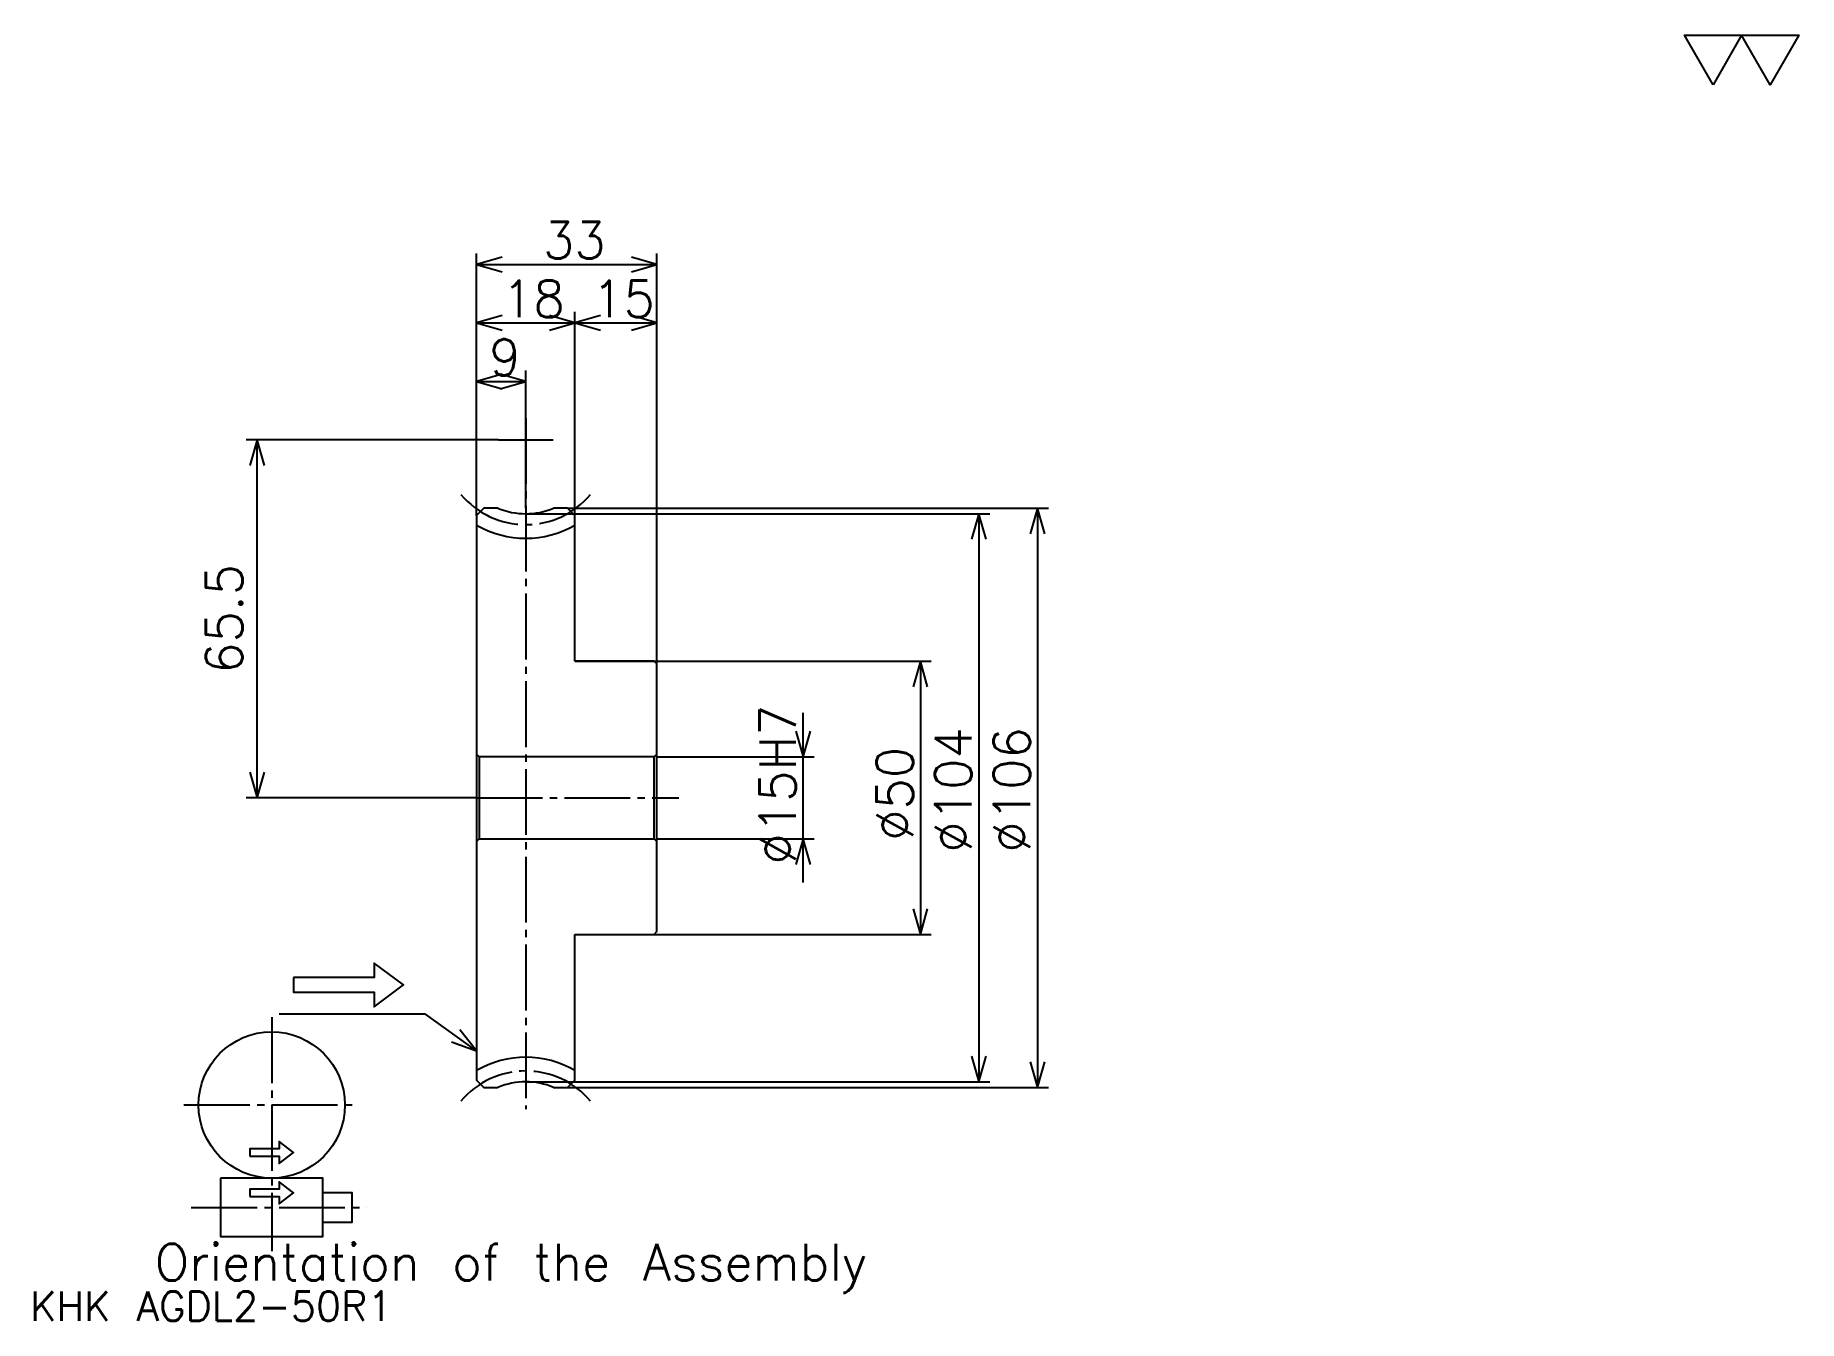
# Model space of a CAD drawing. Extents: x 14 to 337, y 15 to 250.
import ezdxf

# ---------------------------------------------------------------- set-up
doc = ezdxf.new("R2010")
doc.units = 0
doc.linetypes.add('DASHDOT', pattern=[16.064517, 12.048387, -1.33871, 1.33871, -1.33871])
doc.layers.get('0').update_dxf_attribs({"linetype": 'CONTINUOUS'})
doc.layers.add('DASHDOT', color=6, linetype='DASHDOT')
doc.styles.add('KANJI', font='TXT', dxfattribs={"bigfont": 'BIGFONT'})

msp = doc.modelspace()

# ---------------------------------------------------------------- linework, layer by layer
at = {"color": 5}
for p, q in [((95.048393, 163.443558), (95.048393, 210.080658)), ((128.048401, 163.443558), (128.048401, 210.080658)), ((95.048393, 208.072586), (128.048401, 208.072586)), ((95.048393, 197.362915), (113.048393, 197.362915)), ((113.048393, 163.443558), (113.048393, 199.370972)), ((113.048393, 197.362915), (128.048401, 197.362915)), ((104.048393, 163.443558), (104.048393, 188.661301)), ((95.048393, 186.653229), (104.048393, 186.653229)), ((99.064522, 175.943558), (52.87904, 175.943558)), ((54.887104, 110.443558), (54.887104, 175.943558)), ((95.048393, 162.104843), (95.048393, 163.443558)), ((104.048393, 162.443558), (128.048401, 162.443558)), ((111.709686, 163.443558), (128.048401, 163.443558)), ((113.048393, 162.104843), (113.048393, 163.443558)), ((128.048401, 163.443558), (199.669357, 163.443558)), ((128.048401, 134.943558), (128.048401, 163.443558)), ((128.048401, 162.443558), (188.959686, 162.443558)), ((186.95163, 162.443558), (186.95163, 58.443558)), ((197.661285, 163.443558), (197.661285, 57.443558)), ((113.048393, 135.443558), (128.048401, 135.443558)), ((128.048401, 135.443558), (178.25, 135.443558)), ((176.241943, 135.443558), (176.241943, 85.443558)), ((154.822586, 94.911301), (154.822586, 125.975815)), ((128.048401, 117.943558), (156.830658, 117.943558)), ((95.048393, 110.443558), (52.87904, 110.443558)), ((128.048401, 102.943558), (156.830658, 102.943558)), ((113.048393, 85.443558), (128.048401, 85.443558)), ((128.048401, 85.443558), (178.25, 85.443558)), ((104.048393, 58.443558), (128.048401, 58.443558)), ((128.048401, 58.443558), (188.959686, 58.443558)), ((111.709686, 57.443558), (128.048401, 57.443558)), ((128.048401, 57.443558), (199.669357, 57.443558))]:
    msp.add_line(p, q, dxfattribs=at)
at = {"color": 4}
for p, q in [((128.048401, 118.443558), (127.548393, 117.943558)), ((95.048393, 102.443558), (95.548393, 102.943558)), ((128.048401, 102.443558), (127.548393, 102.943558))]:
    msp.add_line(p, q, dxfattribs=at)
at = {"color": 7}
msp.add_lwpolyline([(321.290314, 240.967743), (316.069336, 250.017426), (336.953217, 250.017426), (331.732239, 240.967743), (326.511292, 250.017426), (321.290314, 240.967743)], dxfattribs=at)
at = {"color": 5}
for points in [[(99.733879, 209.411285), (95.048393, 208.072586), (99.733879, 206.733887)], [(123.362907, 206.733887), (128.048401, 208.072586), (123.362907, 209.411285)], [(99.733879, 198.70163), (95.048393, 197.362915), (99.733879, 196.0242)], [(108.362907, 196.0242), (113.048393, 197.362915), (108.362907, 198.70163)], [(117.733879, 198.70163), (113.048393, 197.362915), (117.733879, 196.0242)], [(123.362907, 196.0242), (128.048401, 197.362915), (123.362907, 198.70163)], [(99.733879, 187.991943), (95.048393, 186.653229), (99.733879, 185.314529)], [(99.362907, 185.314529), (104.048393, 186.653229), (99.362907, 187.991943)], [(56.225815, 171.258072), (54.887104, 175.943558), (53.548393, 171.258072)], [(188.290329, 157.758072), (186.95163, 162.443558), (185.612915, 157.758072)], [(199, 158.758072), (197.661285, 163.443558), (196.322586, 158.758072)], [(177.580658, 130.758072), (176.241943, 135.443558), (174.903229, 130.758072)], [(153.483871, 122.629044), (154.822586, 117.943558), (156.161301, 122.629044)], [(53.548393, 115.129044), (54.887104, 110.443558), (56.225815, 115.129044)], [(156.161301, 98.258072), (154.822586, 102.943558), (153.483871, 98.258072)], [(174.903229, 90.129044), (176.241943, 85.443558), (177.580658, 90.129044)], [(61.58065, 77.5242), (61.58065, 74.846786), (76.306458, 74.846786), (76.306458, 72.169365), (81.661301, 76.185493), (76.306458, 80.201622), (76.306458, 77.5242), (61.58065, 77.5242)], [(95.048393, 64.137108), (85.677429, 70.830658), (58.903233, 70.830658)], [(90.45755, 65.771133), (95.048393, 64.137108), (92.013763, 67.949844)], [(185.612915, 63.129044), (186.95163, 58.443558), (188.290329, 63.129044)], [(196.322586, 62.129044), (197.661285, 57.443558), (199, 62.129044)], [(53.548393, 44.846786), (58.903233, 44.846786), (58.903233, 43.508072), (61.58065, 45.516136), (58.903233, 47.524204), (58.903233, 46.185493), (53.548393, 46.185493), (53.548393, 44.846786)], [(48.193554, 40.830658), (48.193554, 30.120979), (66.935486, 30.120979), (66.935486, 40.830658), (48.193554, 40.830658)], [(53.548393, 37.483879), (58.903233, 37.483879), (58.903233, 36.145172), (61.58065, 38.153236), (58.903233, 40.161301), (58.903233, 38.822594), (53.548393, 38.822594), (53.548393, 37.483879)], [(66.935486, 32.798393), (72.290329, 32.798393), (72.290329, 38.153236), (66.935486, 38.153236)]]:
    msp.add_lwpolyline(points, dxfattribs=at)
at = {"color": 4}
for points in [[(98.949371, 163.443558), (96.3871, 163.443558), (95.048393, 162.104843), (95.048393, 102.443558)], [(113.048393, 135.443558), (113.048393, 162.104843), (111.709686, 163.443558), (109.147415, 163.443558)], [(113.048393, 85.443558), (127.548393, 85.443558), (128.048401, 85.943558), (128.048401, 134.943558), (127.548393, 135.443558), (113.048393, 135.443558)], [(95.048393, 118.443558), (95.548393, 117.943558), (95.548393, 102.943558), (127.548393, 102.943558), (127.548393, 117.943558), (95.548393, 117.943558)], [(95.048393, 102.443558), (95.048393, 58.782269), (96.3871, 57.443558), (98.949371, 57.443558)], [(109.147415, 57.443558), (111.709686, 57.443558), (113.048393, 58.782269), (113.048393, 85.443558)]]:
    msp.add_lwpolyline(points, dxfattribs=at)
at = {"color": 5}
msp.add_circle((57.564522, 54.217751), 13.387097, dxfattribs=at)
at = {"color": 4}
for centre, radius, start, end in [((104.048393, 175.943558), 13.5, 247.80839416, 292.19160389), ((104.048393, 175.943558), 18, 240.00000297, 299.99999703), ((104.048393, 44.943558), 18, 60.00000297, 119.99999703), ((104.048393, 44.943558), 13.5, 67.80839611, 112.19160584)]:
    msp.add_arc(centre, radius, start, end, dxfattribs=at)
at = {"layer": 'DASHDOT', "color": 7}
for p, q in [((104.048393, 179.959686), (104.048393, 53.427429)), ((99.064522, 175.943558), (109.032265, 175.943558)), ((95.048393, 110.443558), (132.064514, 110.443558)), ((57.564522, 70.282272), (57.564522, 27.443558)), ((41.500008, 54.217751), (73.629036, 54.217751)), ((42.838715, 35.475815), (74.967751, 35.475815))]:
    msp.add_line(p, q, dxfattribs=at)
for centre, start, end in [((104.048393, 175.943558), 219.99999848, 320.00000352), ((104.048393, 44.943558), 39.99999648, 140.00000152)]:
    msp.add_arc(centre, 15.5, start, end, dxfattribs=at)

# ---------------------------------------------------------------- texts
at = {"color": 7, "style": 'KANJI'}
for s, height, p in [('33', 6.693548, (107.197586, 209.143555)), ('18', 6.693548, (99.697586, 198.433884)), ('15', 6.693548, (116.197586, 198.433884)), ('9', 6.693548, (97.372993, 187.724213)), ('Orientation of the Assembly', 6.693548, (36.145168, 22.088722)), ('KHK AGDL2-50R1', 5.354839, (13.387096, 14.725806))]:
    msp.add_text(s, height=height, dxfattribs=at).set_placement(p)
for s, p in [('65.5', (52.209686, 133.153229)), ('%%c15H7', (153.483871, 98.227829)), ('%%c104', (185.612915, 100.403236)), ('%%c106', (196.322586, 100.403236)), ('%%c50', (174.903229, 102.578644))]:
    msp.add_text(s, height=6.693548, rotation=90, dxfattribs=at).set_placement(p)

doc.saveas('drawing.dxf')
